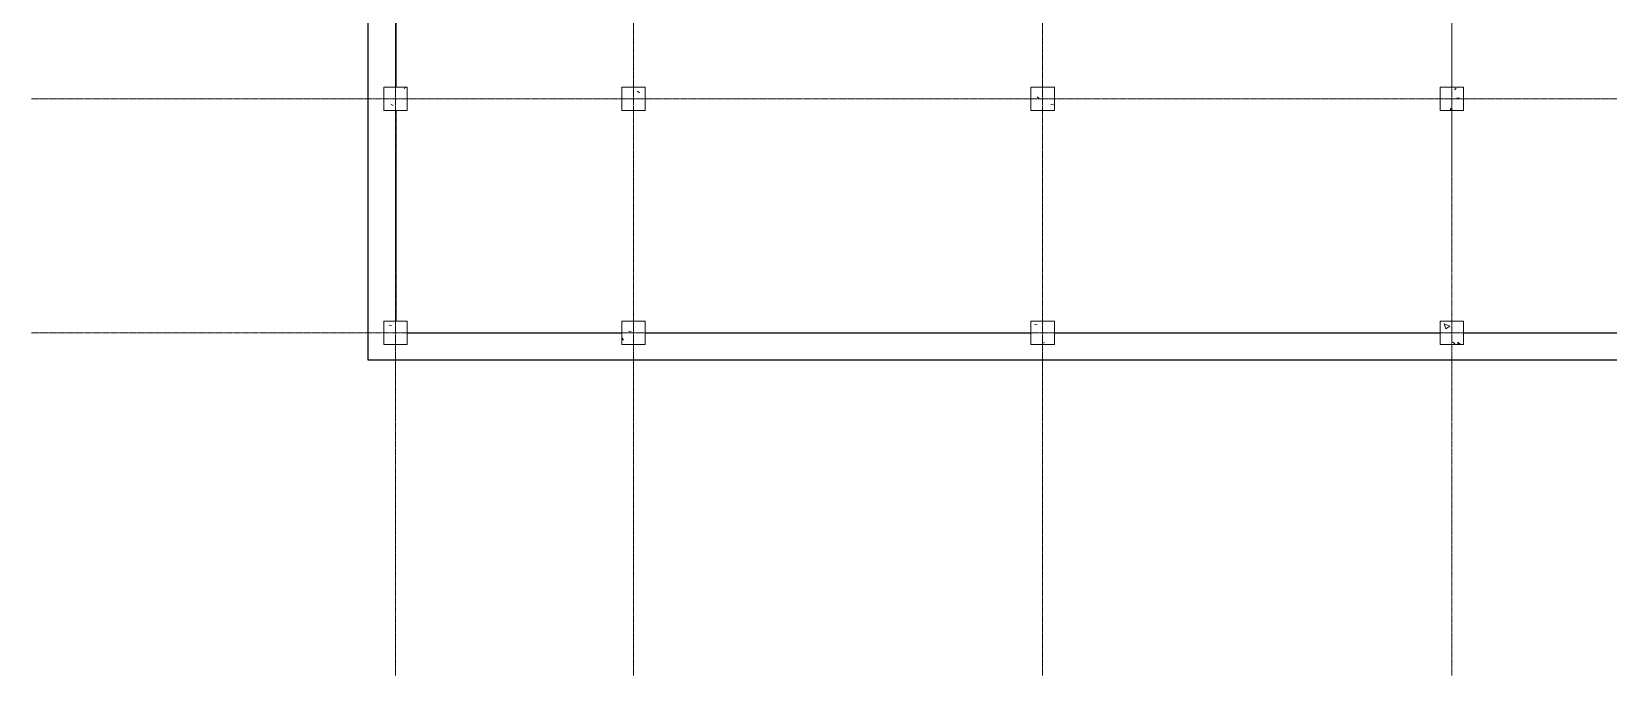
# Model space of a CAD drawing. Header units: millimetres. Extents: x 4481 to 58175, y 4067 to 28680.
# Drawn here: x 4481 to 24709, y 4067 to 12327 of the extents above; entities that cross this region are included whole.
import ezdxf

# ---------------------------------------------------------------- set-up
doc = ezdxf.new("R2010")
doc.units = ezdxf.units.MM
doc.linetypes.add('Grid Line', pattern=[22.225, 12.7, -3.175, 3.175, -3.175])
for name, color, linetype, lineweight in [('A-AREA', 32, 'Continuous', 9), ('A-WALL', 113, 'Continuous', 9), ('S-COLS', 52, 'Continuous', 9), ('S-GRID', 1, 'Continuous', 9)]:
    doc.layers.add(name, color=color, linetype=linetype, lineweight=lineweight)

# ---------------------------------------------------------------- blocks, each defined once
blk = doc.blocks.new('M_Concrete-Square-Column - 300 x 300mm-V19-1st Floor Dimensioned Plan')
at = {"layer": 'S-COLS'}
h = blk.add_hatch(dxfattribs=at)
h.set_pattern_fill('FP_20', color=256, style=0, pattern_type=2)
h.set_pattern_definition([(230, (27202.4, 3364.2), (-728.737, 63.756), [76.2, -838.2]), (175, (27202.4, 3364.2), (140.972, -764.228), [60.96, -670.56]), (280.451, (27141.7, 3369.54), (-587.77, -700.467), [64.76, -712.36]), (226.184, (27202.4, 3161), (-1084.316, 168.17), [114.3, -1257.3]), (276.636, (27112.1, 3175), (-949.61, -989.71), [97.14, -1068.54]), (171.184, (27202.4, 3161), (-949.62, -989.7), [91.44, -1005.84]), (201, (27100.8, 3211.8), (-606.458, 409.06), [76.2, -838.2]), (146, (27100.8, 3211.8), (-247.208, -736.753), [60.96, -670.56]), (251.451, (27050.3, 3245.9), (-853.668, -327.685), [64.76, -712.36]), (217.5, (27202.42, 3364.22), (-12.3547, -338.22), [33.528, -628.904, 33.528, -647.192, -673.1]), (217.5, (27202.42, 3364.22), (-12.3547, -338.22), [-1343.152, 33.528, -639.572]), (187.5, (27202.42, 3364.22), (-267.279, -400.722), [33.528, -354.584, 33.528, -870.204]), (187.5, (27202.42, 3364.22), (-267.279, -400.722), [-421.64, -613.664, 33.528, -223.012]), (147.5, (27429, 3364.22), (-542.3633, 22.9153), [33.528, -220.472, 33.528, -1810.512]), (147.5, (27429, 3364.22), (-542.3633, 22.9153), [-287.528, -758.952, 33.528, -1018.032]), (137.5, (27530.6, 3364.22), (-592.517, -101.707), [33.528, -296.672, 33.528, -492.76, -746.76]), (137.5, (27530.6, 3364.22), (-592.517, -101.707), [-856.488, 33.528, -713.232])])
h.paths.add_polyline_path([(150, 150), (-150, 150), (-150, -150), (150, -150)], flags=0)
for p, q in [((150, 150), (-150, 150)), ((-150, 150), (-150, -150)), ((150, -150), (150, 150)), ((-150, -150), (150, -150))]:
    blk.add_line(p, q, dxfattribs=at)
blk = doc.blocks.new('M_Concrete-Square-Column - 300 x 300mm-V20-1st Floor Dimensioned Plan')
at = {"layer": 'S-COLS'}
h = blk.add_hatch(dxfattribs=at)
h.set_pattern_fill('FP_21', color=256, style=0, pattern_type=2)
h.set_pattern_definition([(230, (27202.4, 364.2), (-728.737, 63.756), [76.2, -838.2]), (175, (27202.4, 364.2), (140.972, -764.228), [60.96, -670.56]), (280.451, (27141.7, 369.54), (-587.77, -700.467), [64.76, -712.36]), (226.184, (27202.4, 161), (-1084.316, 168.17), [114.3, -1257.3]), (276.636, (27112.1, 175), (-949.61, -989.71), [97.14, -1068.54]), (171.184, (27202.4, 161), (-949.62, -989.7), [91.44, -1005.84]), (201, (27100.8, 211.8), (-606.458, 409.06), [76.2, -838.2]), (146, (27100.8, 211.8), (-247.208, -736.753), [60.96, -670.56]), (251.451, (27050.3, 245.9), (-853.668, -327.685), [64.76, -712.36]), (217.5, (27202.42, 364.23), (-12.3547, -338.22), [33.528, -628.904, 33.528, -647.192, -673.1]), (217.5, (27202.42, 364.23), (-12.3547, -338.22), [-1343.152, 33.528, -639.572]), (187.5, (27202.42, 364.23), (-267.279, -400.722), [33.528, -354.584, 33.528, -613.664, -256.54]), (187.5, (27202.42, 364.23), (-267.279, -400.722), [-1035.304, 33.528, -223.012]), (147.5, (27429, 364.23), (-542.3633, 22.9153), [33.528, -220.472, 33.528, -758.952, -1051.56]), (147.5, (27429, 364.23), (-542.3633, 22.9153), [-1046.48, 33.528, -1018.032]), (137.5, (27530.6, 364.23), (-592.517, -101.707), [33.528, -296.672, 33.528, -492.76, -746.76]), (137.5, (27530.6, 364.23), (-592.517, -101.707), [-856.488, 33.528, -713.232])])
h.paths.add_polyline_path([(150, 150), (-150, 150), (-150, -150), (150, -150)], flags=0)
for p, q in [((150, 150), (-150, 150)), ((-150, 150), (-150, -150)), ((150, -150), (150, 150)), ((-150, -150), (150, -150))]:
    blk.add_line(p, q, dxfattribs=at)
blk = doc.blocks.new('M_Concrete-Square-Column - 300 x 300mm-V22-1st Floor Dimensioned Plan')
at = {"layer": 'S-COLS'}
h = blk.add_hatch(dxfattribs=at)
h.set_pattern_fill('FP_23', color=256, style=0, pattern_type=2)
h.set_pattern_definition([(230, (32452.4, 3364.2), (-728.737, 63.756), [76.2, -838.2]), (175, (32452.4, 3364.2), (140.972, -764.228), [60.96, -670.56]), (280.451, (32391.7, 3369.54), (-587.77, -700.467), [64.76, -712.36]), (226.184, (32452.4, 3161), (-1084.316, 168.17), [114.3, -1257.3]), (276.636, (32362.1, 3175), (-949.61, -989.71), [97.14, -1068.54]), (171.184, (32452.4, 3161), (-949.62, -989.7), [91.44, -1005.84]), (201, (32350.8, 3211.8), (-606.458, 409.061), [76.2, -838.2]), (146, (32350.8, 3211.8), (-247.208, -736.753), [60.96, -670.56]), (251.451, (32300.3, 3245.9), (-853.668, -327.685), [64.76, -712.36]), (217.5, (32452.42, 3364.22), (-12.3547, -338.2201), [33.528, -628.904, 33.528, -647.192, -673.1]), (217.5, (32452.42, 3364.22), (-12.3547, -338.2201), [-1343.152, 33.528, -639.572]), (187.5, (32452.42, 3364.22), (-267.279, -400.722), [33.528, -354.584, 33.528, -870.204]), (187.5, (32452.42, 3364.22), (-267.279, -400.722), [-421.64, -613.664, 33.528, -223.012]), (147.5, (32679, 3364.22), (-542.3633, 22.9153), [33.528, -220.472, 33.528, -1810.512]), (147.5, (32679, 3364.22), (-542.3633, 22.9153), [-287.528, -758.952, 33.528, -1018.032]), (137.5, (32780.6, 3364.22), (-592.517, -101.707), [33.528, -296.672, 33.528, -492.76, -746.76]), (137.5, (32780.6, 3364.22), (-592.517, -101.707), [-856.488, 33.528, -713.232])])
h.paths.add_polyline_path([(150, 150), (-150, 150), (-150, -150), (150, -150)], flags=0)
for p, q in [((150, 150), (-150, 150)), ((-150, 150), (-150, -150)), ((150, -150), (150, 150)), ((-150, -150), (150, -150))]:
    blk.add_line(p, q, dxfattribs=at)
blk = doc.blocks.new('M_Concrete-Square-Column - 300 x 300mm-V23-1st Floor Dimensioned Plan')
at = {"layer": 'S-COLS'}
h = blk.add_hatch(dxfattribs=at)
h.set_pattern_fill('FP_24', color=256, style=0, pattern_type=2)
h.set_pattern_definition([(230, (32452.4, 364.2), (-728.737, 63.756), [76.2, -838.2]), (175, (32452.4, 364.2), (140.972, -764.228), [60.96, -670.56]), (280.451, (32391.7, 369.54), (-587.77, -700.467), [64.76, -712.36]), (226.184, (32452.4, 161), (-1084.316, 168.17), [114.3, -1257.3]), (276.636, (32362.1, 175), (-949.61, -989.71), [97.14, -1068.54]), (171.184, (32452.4, 161), (-949.62, -989.7), [91.44, -1005.84]), (201, (32350.8, 211.8), (-606.458, 409.061), [76.2, -838.2]), (146, (32350.8, 211.8), (-247.208, -736.753), [60.96, -670.56]), (251.451, (32300.3, 245.9), (-853.668, -327.685), [64.76, -712.36]), (217.5, (32452.42, 364.23), (-12.3547, -338.2201), [33.528, -628.904, 33.528, -647.192, -673.1]), (217.5, (32452.42, 364.23), (-12.3547, -338.2201), [-1343.152, 33.528, -639.572]), (187.5, (32452.42, 364.23), (-267.279, -400.722), [33.528, -354.584, 33.528, -613.664, -256.54]), (187.5, (32452.42, 364.23), (-267.279, -400.722), [-1035.304, 33.528, -223.012]), (147.5, (32679, 364.23), (-542.3633, 22.9153), [33.528, -220.472, 33.528, -758.952, -1051.56]), (147.5, (32679, 364.23), (-542.3633, 22.9153), [-1046.48, 33.528, -1018.032]), (137.5, (32780.6, 364.23), (-592.517, -101.707), [33.528, -296.672, 33.528, -492.76, -746.76]), (137.5, (32780.6, 364.23), (-592.517, -101.707), [-856.488, 33.528, -713.232])])
h.paths.add_polyline_path([(150, 150), (-150, 150), (-150, -150), (150, -150)], flags=0)
for p, q in [((150, 150), (-150, 150)), ((-150, 150), (-150, -150)), ((150, -150), (150, 150)), ((-150, -150), (150, -150))]:
    blk.add_line(p, q, dxfattribs=at)
blk = doc.blocks.new('M_Concrete-Square-Column - 300 x 300mm-V25-1st Floor Dimensioned Plan')
at = {"layer": 'S-COLS'}
h = blk.add_hatch(dxfattribs=at)
h.set_pattern_fill('FP_26', color=256, style=0, pattern_type=2)
h.set_pattern_definition([(230, (37702.4, 3364.2), (-728.7365, 63.756), [76.2, -838.2]), (175, (37702.4, 3364.2), (140.972, -764.228), [60.96, -670.56]), (280.451, (37641.7, 3369.54), (-587.77, -700.467), [64.76, -712.36]), (226.184, (37702.4, 3161), (-1084.316, 168.17), [114.3, -1257.3]), (276.636, (37612.1, 3175), (-949.61, -989.71), [97.14, -1068.54]), (171.184, (37702.4, 3161), (-949.62, -989.7), [91.44, -1005.84]), (201, (37600.8, 3211.8), (-606.458, 409.061), [76.2, -838.2]), (146, (37600.8, 3211.8), (-247.208, -736.753), [60.96, -670.56]), (251.451, (37550.3, 3245.9), (-853.668, -327.685), [64.76, -712.36]), (217.5, (37702.43, 3364.22), (-12.3547, -338.2201), [33.528, -628.904, 33.528, -647.192, -673.1]), (217.5, (37702.43, 3364.22), (-12.3547, -338.2201), [-1343.152, 33.528, -639.572]), (187.5, (37702.43, 3364.22), (-267.279, -400.722), [33.528, -354.584, 33.528, -870.204]), (187.5, (37702.43, 3364.22), (-267.279, -400.722), [-421.64, -613.664, 33.528, -223.012]), (147.5, (37929, 3364.22), (-542.3633, 22.9153), [33.528, -220.472, 33.528, -1810.512]), (147.5, (37929, 3364.22), (-542.3633, 22.9153), [-287.528, -758.952, 33.528, -1018.032]), (137.5, (38030.6, 3364.22), (-592.517, -101.707), [33.528, -296.672, 33.528, -492.76, -746.76]), (137.5, (38030.6, 3364.22), (-592.517, -101.707), [-856.488, 33.528, -713.232])])
h.paths.add_polyline_path([(150, 150), (-150, 150), (-150, -150), (150, -150)], flags=0)
for p, q in [((150, 150), (-150, 150)), ((-150, 150), (-150, -150)), ((150, -150), (150, 150)), ((-150, -150), (150, -150))]:
    blk.add_line(p, q, dxfattribs=at)
blk = doc.blocks.new('M_Concrete-Square-Column - 300 x 300mm-V26-1st Floor Dimensioned Plan')
at = {"layer": 'S-COLS'}
h = blk.add_hatch(dxfattribs=at)
h.set_pattern_fill('FP_27', color=256, style=0, pattern_type=2)
h.set_pattern_definition([(230, (37702.4, 364.2), (-728.7365, 63.756), [76.2, -838.2]), (175, (37702.4, 364.2), (140.972, -764.228), [60.96, -670.56]), (280.451, (37641.7, 369.54), (-587.77, -700.467), [64.76, -712.36]), (226.184, (37702.4, 161), (-1084.316, 168.17), [114.3, -1257.3]), (276.636, (37612.1, 175), (-949.61, -989.71), [97.14, -1068.54]), (171.184, (37702.4, 161), (-949.62, -989.7), [91.44, -1005.84]), (201, (37600.8, 211.8), (-606.458, 409.061), [76.2, -838.2]), (146, (37600.8, 211.8), (-247.208, -736.753), [60.96, -670.56]), (251.451, (37550.3, 245.9), (-853.668, -327.685), [64.76, -712.36]), (217.5, (37702.43, 364.23), (-12.3547, -338.2201), [33.528, -628.904, 33.528, -647.192, -673.1]), (217.5, (37702.43, 364.23), (-12.3547, -338.2201), [-1343.152, 33.528, -639.572]), (187.5, (37702.43, 364.23), (-267.279, -400.722), [33.528, -354.584, 33.528, -613.664, -256.54]), (187.5, (37702.43, 364.23), (-267.279, -400.722), [-1035.304, 33.528, -223.012]), (147.5, (37929, 364.23), (-542.3633, 22.9153), [33.528, -220.472, 33.528, -758.952, -1051.56]), (147.5, (37929, 364.23), (-542.3633, 22.9153), [-1046.48, 33.528, -1018.032]), (137.5, (38030.6, 364.23), (-592.517, -101.707), [33.528, -296.672, 33.528, -492.76, -746.76]), (137.5, (38030.6, 364.23), (-592.517, -101.707), [-856.488, 33.528, -713.232])])
h.paths.add_polyline_path([(150, 150), (-150, 150), (-150, -150), (150, -150)], flags=0)
for p, q in [((150, 150), (-150, 150)), ((-150, 150), (-150, -150)), ((150, -150), (150, 150)), ((-150, -150), (150, -150))]:
    blk.add_line(p, q, dxfattribs=at)
blk = doc.blocks.new('M_Concrete-Square-Column - 300 x 300mm-V28-1st Floor Dimensioned Plan')
at = {"layer": 'S-COLS'}
h = blk.add_hatch(dxfattribs=at)
h.set_pattern_fill('FP_29', color=256, style=0, pattern_type=2)
h.set_pattern_definition([(230, (40752.4, 3364.2), (-728.7365, 63.756), [76.2, -838.2]), (175, (40752.4, 3364.2), (140.972, -764.228), [60.96, -670.56]), (280.451, (40691.7, 3369.54), (-587.77, -700.467), [64.76, -712.36]), (226.184, (40752.4, 3161), (-1084.316, 168.17), [114.3, -1257.3]), (276.636, (40662.1, 3175), (-949.61, -989.71), [97.14, -1068.54]), (171.184, (40752.4, 3161), (-949.62, -989.7), [91.44, -1005.84]), (201, (40650.8, 3211.8), (-606.458, 409.061), [76.2, -838.2]), (146, (40650.8, 3211.8), (-247.208, -736.753), [60.96, -670.56]), (251.451, (40600.3, 3245.9), (-853.668, -327.685), [64.76, -712.36]), (217.5, (40752.43, 3364.22), (-12.3547, -338.2201), [33.528, -628.904, 33.528, -647.192, -673.1]), (217.5, (40752.43, 3364.22), (-12.3547, -338.2201), [-1343.152, 33.528, -639.572]), (187.5, (40752.43, 3364.22), (-267.279, -400.722), [33.528, -354.584, 33.528, -870.204]), (187.5, (40752.43, 3364.22), (-267.279, -400.722), [-421.64, -613.664, 33.528, -223.012]), (147.5, (40979, 3364.22), (-542.3633, 22.9153), [33.528, -220.472, 33.528, -1810.512]), (147.5, (40979, 3364.22), (-542.3633, 22.9153), [-287.528, -758.952, 33.528, -1018.032]), (137.5, (41080.6, 3364.22), (-592.517, -101.707), [33.528, -296.672, 33.528, -492.76, -746.76]), (137.5, (41080.6, 3364.22), (-592.517, -101.707), [-856.488, 33.528, -713.232])])
h.paths.add_polyline_path([(150, 150), (-150, 150), (-150, -150), (150, -150)], flags=0)
for p, q in [((150, 150), (-150, 150)), ((-150, 150), (-150, -150)), ((150, -150), (150, 150)), ((-150, -150), (150, -150))]:
    blk.add_line(p, q, dxfattribs=at)
blk = doc.blocks.new('M_Concrete-Square-Column - 300 x 300mm-V29-1st Floor Dimensioned Plan')
at = {"layer": 'S-COLS'}
h = blk.add_hatch(dxfattribs=at)
h.set_pattern_fill('FP_30', color=256, style=0, pattern_type=2)
h.set_pattern_definition([(230, (40752.4, 364.2), (-728.7365, 63.756), [76.2, -838.2]), (175, (40752.4, 364.2), (140.972, -764.228), [60.96, -670.56]), (280.451, (40691.7, 369.54), (-587.77, -700.467), [64.76, -712.36]), (226.184, (40752.4, 161), (-1084.316, 168.17), [114.3, -1257.3]), (276.636, (40662.1, 175), (-949.61, -989.71), [97.14, -1068.54]), (171.184, (40752.4, 161), (-949.62, -989.7), [91.44, -1005.84]), (201, (40650.8, 211.8), (-606.458, 409.061), [76.2, -838.2]), (146, (40650.8, 211.8), (-247.208, -736.753), [60.96, -670.56]), (251.451, (40600.3, 245.9), (-853.668, -327.685), [64.76, -712.36]), (217.5, (40752.43, 364.23), (-12.3547, -338.2201), [33.528, -628.904, 33.528, -647.192, -673.1]), (217.5, (40752.43, 364.23), (-12.3547, -338.2201), [-1343.152, 33.528, -639.572]), (187.5, (40752.43, 364.23), (-267.279, -400.722), [33.528, -354.584, 33.528, -613.664, -256.54]), (187.5, (40752.43, 364.23), (-267.279, -400.722), [-1035.304, 33.528, -223.012]), (147.5, (40979, 364.23), (-542.3633, 22.9153), [33.528, -220.472, 33.528, -758.952, -1051.56]), (147.5, (40979, 364.23), (-542.3633, 22.9153), [-1046.48, 33.528, -1018.032]), (137.5, (41080.6, 364.23), (-592.517, -101.707), [33.528, -296.672, 33.528, -492.76, -746.76]), (137.5, (41080.6, 364.23), (-592.517, -101.707), [-856.488, 33.528, -713.232])])
h.paths.add_polyline_path([(150, 150), (-150, 150), (-150, -150), (150, -150)], flags=0)
for p, q in [((150, 150), (-150, 150)), ((-150, 150), (-150, -150)), ((150, -150), (150, 150)), ((-150, -150), (150, -150))]:
    blk.add_line(p, q, dxfattribs=at)

msp = doc.modelspace()

# ---------------------------------------------------------------- linework, layer by layer
at = {"layer": 'A-AREA'}
for p, q in [((22701, 11612.3), (22701, 15903.1)), ((22701, 10503.1), (22701, 11312.3))]:
    msp.add_line(p, q, dxfattribs=at)
at = {"layer": 'A-WALL', "lineweight": 25}
for p, q in [((9153, 16310), (9153, 11612.3)), ((8800.5, 8109.9), (8800.5, 14164.5)), ((9153, 11312.3), (9153, 8612.3)), ((9301, 8462.3), (12051, 8462.3)), ((12351, 8462.3), (17301, 8462.3)), ((17601, 8462.3), (22551, 8462.3)), ((22851, 8462.3), (27801, 8462.3)), ((39101, 8109.9), (8800.5, 8109.9))]:
    msp.add_line(p, q, dxfattribs=at)
at = {"layer": 'S-GRID', "linetype": 'Grid Line'}
for p, q in [((9151, 4066.9), (9151, 27379.7)), ((12201, 4066.9), (12201, 27379.7)), ((17451, 4066.9), (17451, 27379.7)), ((22701, 4066.9), (22701, 27379.7)), ((4480.5, 11462.3), (56874.6, 11462.3)), ((4480.5, 8462.3), (56874.6, 8462.3))]:
    msp.add_line(p, q, dxfattribs=at)

# ---------------------------------------------------------------- block references
at = {"layer": 'S-COLS', "xscale": -1, "rotation": 180}
for name, p in [('M_Concrete-Square-Column - 300 x 300mm-V28-1st Floor Dimensioned Plan', (9151, 11462.3)), ('M_Concrete-Square-Column - 300 x 300mm-V25-1st Floor Dimensioned Plan', (12201, 11462.3)), ('M_Concrete-Square-Column - 300 x 300mm-V22-1st Floor Dimensioned Plan', (17451, 11462.3)), ('M_Concrete-Square-Column - 300 x 300mm-V19-1st Floor Dimensioned Plan', (22701, 11462.3)), ('M_Concrete-Square-Column - 300 x 300mm-V29-1st Floor Dimensioned Plan', (9151, 8462.3)), ('M_Concrete-Square-Column - 300 x 300mm-V26-1st Floor Dimensioned Plan', (12201, 8462.3)), ('M_Concrete-Square-Column - 300 x 300mm-V23-1st Floor Dimensioned Plan', (17451, 8462.3)), ('M_Concrete-Square-Column - 300 x 300mm-V20-1st Floor Dimensioned Plan', (22701, 8462.3))]:
    msp.add_blockref(name, p, dxfattribs=at)

doc.saveas('drawing.dxf')
